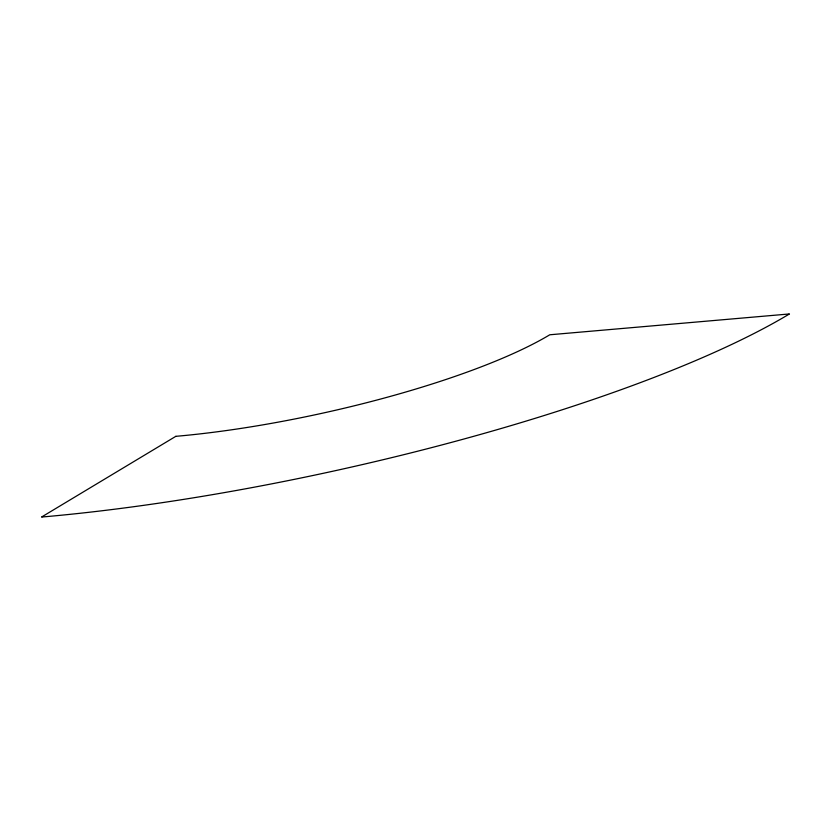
<?xml version="1.0" encoding="UTF-8"?>
<svg xmlns="http://www.w3.org/2000/svg" width="831" height="831" viewBox="0 0 831 831"><rect width="100%" height="100%" fill="white"/><g stroke="black" fill="none" stroke-linecap="round" stroke-linejoin="round"><path stroke-width="1.25" d="M175.829 436.327L41.55 517.048A561.974 117.805 -12.4 0 0 789.45 313.952L549.779 334.779A280.982 58.897 -12.4 0 1 175.829 436.327"/></g></svg>
